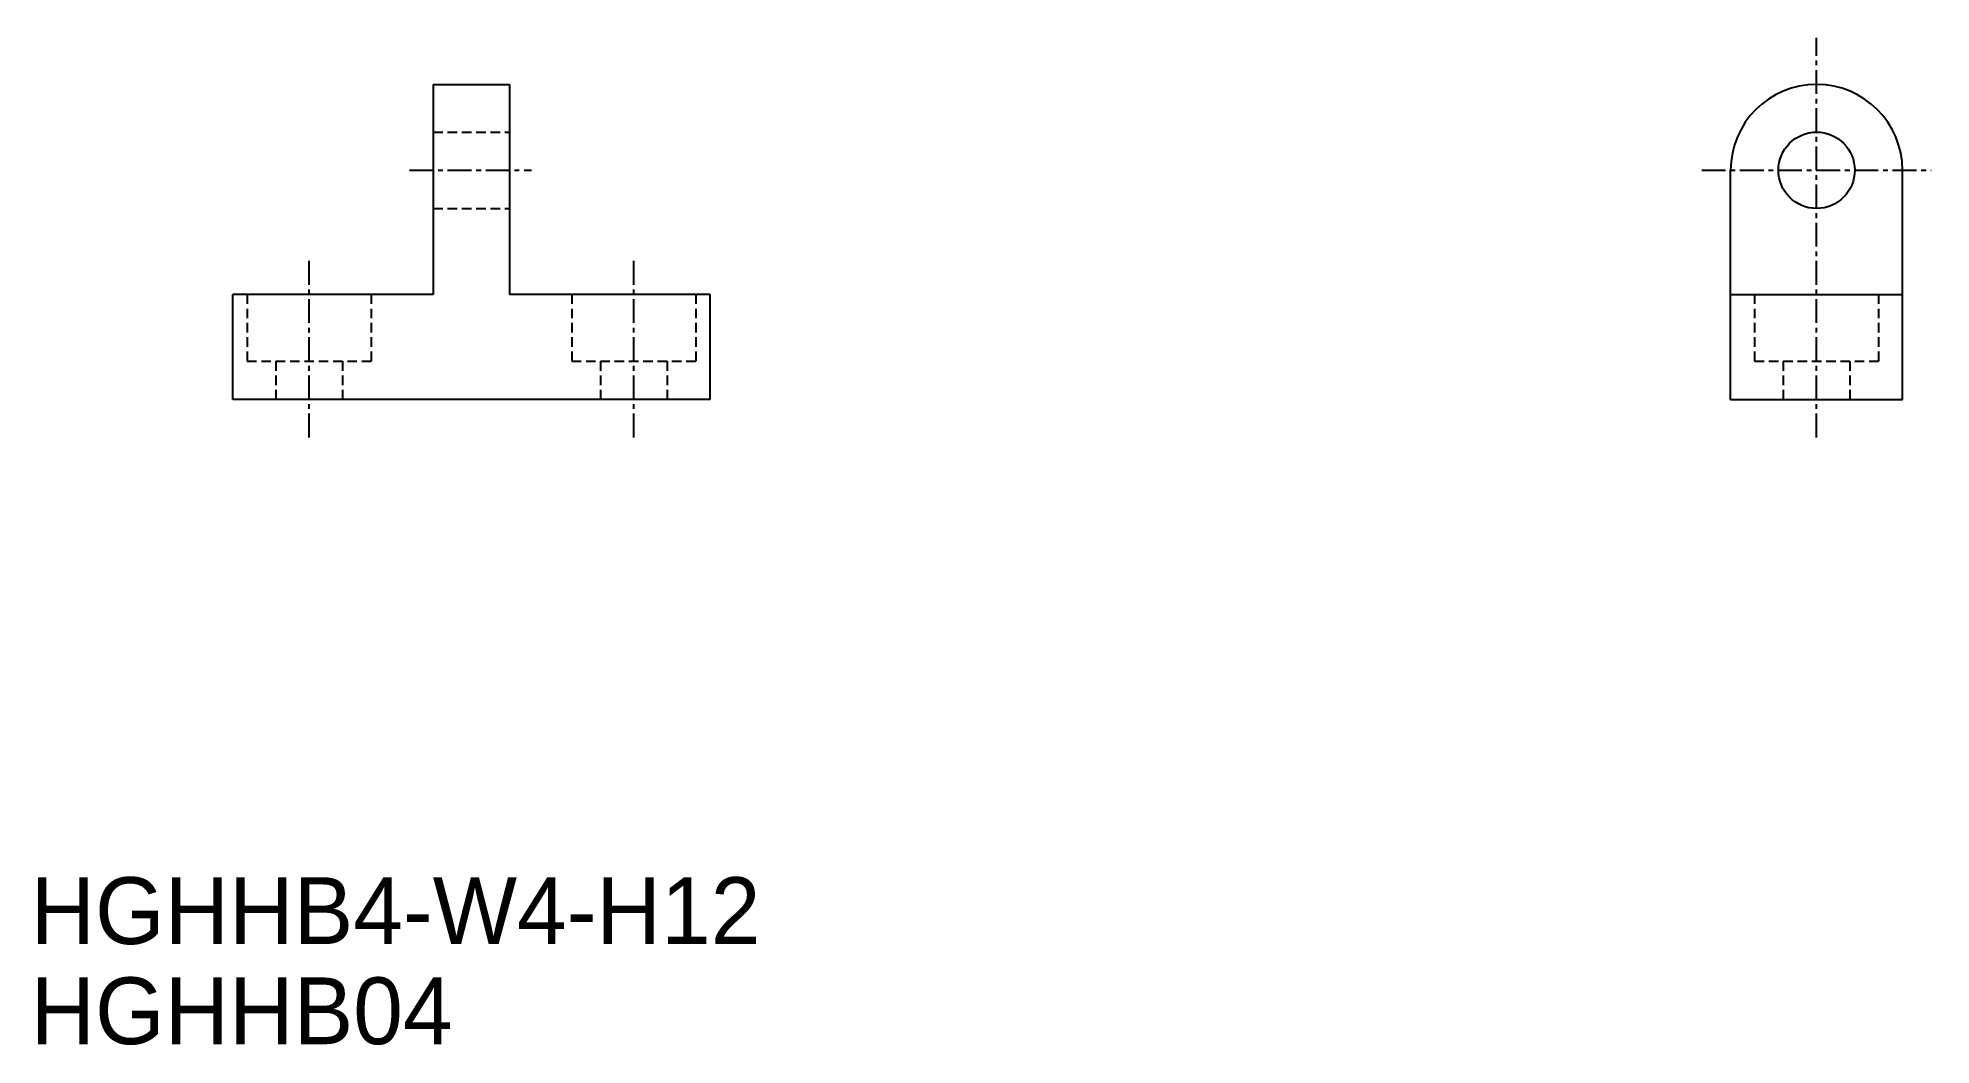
# Model space of a CAD drawing. Extents: x 10.9 to 110.1, y 4.5 to 57.3.
import ezdxf

# ---------------------------------------------------------------- set-up
doc = ezdxf.new("R2010")
doc.units = 0
doc.linetypes.add('CENTER', pattern=[2, 1.25, -0.25, 0.25, -0.25])
doc.linetypes.add('DASHED', pattern=[0.75, 0.5, -0.25])
doc.layers.get('0').update_dxf_attribs({"linetype": 'CONTINUOUS'})
doc.layers.add('CENTER', color=1, linetype='CENTER')

msp = doc.modelspace()

# ---------------------------------------------------------------- linework, layer by layer
at = {"color": 7, "linetype": 'CONTINUOUS'}
for p, q in [((31.613, 54.819), (35.613, 54.819)), ((31.613, 54.819), (31.613, 43.819)), ((35.613, 54.819), (35.613, 43.819)), ((99.564, 38.319), (99.564, 50.319)), ((108.564, 38.319), (108.564, 50.319)), ((31.613, 43.819), (21.113, 43.819)), ((21.113, 38.319), (21.113, 43.819)), ((46.113, 43.819), (35.613, 43.819)), ((46.113, 38.319), (46.113, 43.819)), ((99.564, 43.819), (108.564, 43.819)), ((46.113, 38.319), (21.113, 38.319)), ((99.564, 38.319), (108.564, 38.319))]:
    msp.add_line(p, q, dxfattribs=at)
at = {"color": 3, "linetype": 'DASHED'}
for p, q in [((31.613, 52.319), (35.613, 52.319)), ((31.613, 48.319), (35.613, 48.319)), ((21.863, 43.819), (21.863, 40.319)), ((28.363, 43.819), (28.363, 40.319)), ((38.863, 43.819), (38.863, 40.319)), ((45.363, 43.819), (45.363, 40.319)), ((100.814, 43.819), (100.814, 40.319)), ((107.314, 43.819), (107.314, 40.319)), ((21.863, 40.319), (28.363, 40.319)), ((23.363, 40.319), (23.363, 38.319)), ((26.863, 40.319), (26.863, 38.319)), ((38.863, 40.319), (45.363, 40.319)), ((40.363, 40.319), (40.363, 38.319)), ((43.863, 40.319), (43.863, 38.319)), ((100.814, 40.319), (107.314, 40.319)), ((102.314, 40.319), (102.314, 38.319)), ((105.814, 40.319), (105.814, 38.319))]:
    msp.add_line(p, q, dxfattribs=at)
at = {"color": 7, "linetype": 'CONTINUOUS'}
msp.add_circle((104.064, 50.319), 2, dxfattribs=at)
msp.add_arc((104.064, 50.319), 4.5, 0, 180, dxfattribs=at)
at = {"layer": 'CENTER', "color": 1, "linetype": 'CENTER'}
for p, q in [((104.064, 36.319), (104.064, 57.258)), ((30.366, 50.319), (36.757, 50.319)), ((98.048, 50.319), (110.064, 50.319)), ((25.113, 36.319), (25.113, 45.819)), ((42.113, 36.319), (42.113, 45.819))]:
    msp.add_line(p, q, dxfattribs=at)

# ---------------------------------------------------------------- texts
at = {"color": 7, "linetype": 'CONTINUOUS'}
for s, p in [('HGHHB4-W4-H12', (10.519, 9.781)), ('HGHHB04', (10.519, 4.534))]:
    msp.add_text(s, height=3.5, dxfattribs=at).set_placement(p)

doc.saveas('drawing.dxf')
